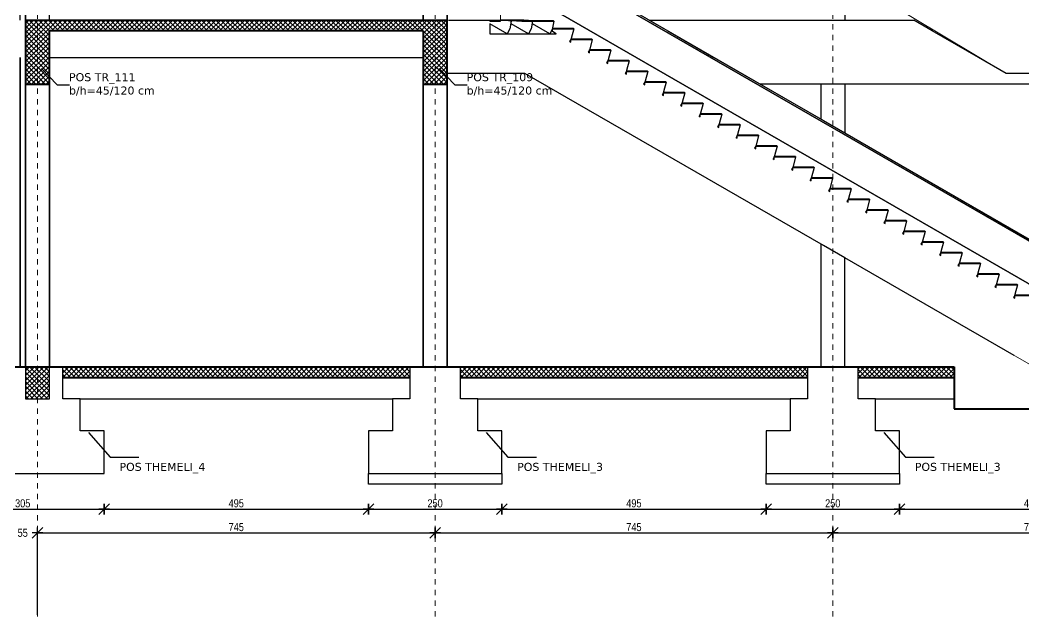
# Model space of a CAD drawing. Header units: metres. Extents: x 7509067 to 7509712, y 4726925 to 4727058.
# Drawn here: x 7509162.05 to 7509180.86, y 4726979.15 to 4726990.35 of the extents above; entities that cross this region are included whole.
import ezdxf

# ---------------------------------------------------------------- set-up
doc = ezdxf.new("R2010")
doc.units = ezdxf.units.M
doc.header["$PDMODE"] = 32
doc.header["$PDSIZE"] = 0.2
doc.linetypes.add('DASHED', pattern=[0.75, 0.5, -0.25])
for name, color, linetype, lineweight in [('Akset_Pen_No__13', 13, 'Continuous', 18), ('muri', 7, 'Continuous', 40), ('New_Dimensionet_Pen_No__15', 15, 'Continuous', 18), ('Spotat', 1, 'Continuous', 15)]:
    doc.layers.add(name, color=color, linetype=linetype, lineweight=lineweight)
doc.layers.add('New_Dimensionet_Pen_No__24', color=7, linetype='Continuous', lineweight=18, true_color=0x7f1f00)
doc.styles.add('Dimensionet CM', font='swissc.ttf', dxfattribs={"height": 15})
doc.styles.add('Mini shkronjat', font='simplex.shx', dxfattribs={"height": 6})
doc.dimstyles.new('Dimensionet CM', dxfattribs={"dimtxt": 10, "dimasz": 6, "dimexe": 6, "dimexo": 6, "dimgap": 10, "dimtad": 0, "dimtih": 1, "dimtoh": 1, "dimtxsty": 'Dimensionet CM', "dimblk": 'ARCHTICK', "dimcen": 1, "dimdle": 6, "dimadec": 0, "dimazin": 0, "dimtfac": 1, "dimtmove": 0, "dimatfit": 3, "dimldrblk": 'ARCHTICK', "dimfxl": 1, "dimarcsym": 0})
pattern_1 = [(135, (-134213.647, 70343.724), (-4.49012806, -4.49012806), []), (225, (-134213.647, 70343.724), (4.49012806, -4.49012806), [])]

# ---------------------------------------------------------------- blocks, each defined once
blk = doc.blocks.new('_ArchTick')
at = {"layer": 'Spotat', "color": 0, "const_width": 0.15}
blk.add_lwpolyline([(-0.5, -0.5), (0.5, 0.5)], dxfattribs=at)
blk = doc.blocks.new('*D230')
at = {"color": 0, "lineweight": -2, "transparency": 16777216}
for p, q in [((449520.5, 128302.6), (449514.5, 128302.6)), ((449520.5, 128149.1), (449520.5, 128308.6)), ((449520.5, 128302.6), (449529.1, 128302.6)), ((449575.5, 128302.6), (449567, 128302.6)), ((449575.5, 128149.1), (449575.5, 128308.6)), ((449575.5, 128302.6), (449581.5, 128302.6))]:
    blk.add_line(p, q, dxfattribs=at)
at = {"layer": 'Defpoints', "color": 0, "transparency": 16777216}
for p in [(449575.5, 128302.6), (449520.5, 128143.1), (449575.5, 128143.1)]:
    blk.add_point(p, dxfattribs=at)
at = {"color": 0, "lineweight": -2, "transparency": 16777216, "xscale": 6, "yscale": 6, "zscale": 6}
blk.add_blockref('_ArchTick', (449520.5, 128302.6), dxfattribs=at)
at = {"color": 0, "lineweight": -2, "transparency": 16777216, "xscale": 6, "yscale": 6, "zscale": 6, "rotation": 180}
blk.add_blockref('_ArchTick', (449575.5, 128302.6), dxfattribs=at)
at = {"color": 0, "transparency": 16777216, "insert": (449548, 128302.6), "char_height": 15, "attachment_point": 5, "style": 'Dimensionet CM'}
blk.add_mtext('55', dxfattribs=at)
blk = doc.blocks.new('D')
for p, q in [((5, 5), (-5, -5)), ((-5, 0), (5, 0)), ((0, 5), (0, -5))]:
    blk.add_line(p, q)
blk = doc.blocks.new('*D231')
at = {"lineweight": -2, "transparency": 16777216}
blk.add_line((449577.5, 128302.6), (450318.5, 128302.6), dxfattribs=at)
at = {"layer": 'Defpoints', "color": 0, "transparency": 16777216}
for p in [(450320.5, 128302.6), (449575.5, 128143.1), (450320.5, 128143.1)]:
    blk.add_point(p, dxfattribs=at)
at = {"lineweight": -2, "transparency": 16777216, "xscale": 2, "yscale": 2, "zscale": 2, "rotation": 180}
blk.add_blockref('D', (449575.5, 128302.6), dxfattribs=at)
at = {"lineweight": -2, "transparency": 16777216, "xscale": 2, "yscale": 2, "zscale": 2}
blk.add_blockref('D', (450320.5, 128302.6), dxfattribs=at)
at = {"transparency": 16777216, "insert": (449948, 128313.3), "char_height": 15, "attachment_point": 5, "style": 'Dimensionet CM'}
blk.add_mtext('745', dxfattribs=at)
blk = doc.blocks.new('*D232')
at = {"lineweight": -2, "transparency": 16777216}
blk.add_line((450322.5, 128302.6), (451063.5, 128302.6), dxfattribs=at)
at = {"layer": 'Defpoints', "color": 0, "transparency": 16777216}
for p in [(451065.5, 128302.6), (450320.5, 128143.1), (451065.5, 128143.1)]:
    blk.add_point(p, dxfattribs=at)
at = {"lineweight": -2, "transparency": 16777216, "xscale": 2, "yscale": 2, "zscale": 2, "rotation": 180}
blk.add_blockref('D', (450320.5, 128302.6), dxfattribs=at)
at = {"lineweight": -2, "transparency": 16777216, "xscale": 2, "yscale": 2, "zscale": 2}
blk.add_blockref('D', (451065.5, 128302.6), dxfattribs=at)
at = {"transparency": 16777216, "insert": (450693, 128313.3), "char_height": 15, "attachment_point": 5, "style": 'Dimensionet CM'}
blk.add_mtext('745', dxfattribs=at)
blk = doc.blocks.new('*D233')
at = {"lineweight": -2, "transparency": 16777216}
blk.add_line((451067.5, 128302.6), (451808.5, 128302.6), dxfattribs=at)
at = {"layer": 'Defpoints', "color": 0, "transparency": 16777216}
for p in [(451810.5, 128302.6), (451065.5, 128143.1), (451810.5, 128143.1)]:
    blk.add_point(p, dxfattribs=at)
at = {"lineweight": -2, "transparency": 16777216, "xscale": 2, "yscale": 2, "zscale": 2, "rotation": 180}
blk.add_blockref('D', (451065.5, 128302.6), dxfattribs=at)
at = {"lineweight": -2, "transparency": 16777216, "xscale": 2, "yscale": 2, "zscale": 2}
blk.add_blockref('D', (451810.5, 128302.6), dxfattribs=at)
at = {"transparency": 16777216, "insert": (451438, 128313.3), "char_height": 15, "attachment_point": 5, "style": 'Dimensionet CM'}
blk.add_mtext('745', dxfattribs=at)
blk = doc.blocks.new('*D139')
at = {"lineweight": -2, "transparency": 16777216}
blk.add_line((449397.5, 128347.2), (449698.5, 128347.2), dxfattribs=at)
at = {"layer": 'Defpoints', "color": 0, "transparency": 16777216}
for p in [(449395.5, 128414), (449700.5, 128414), (449700.5, 128347.2)]:
    blk.add_point(p, dxfattribs=at)
at = {"lineweight": -2, "transparency": 16777216, "xscale": 2, "yscale": 2, "zscale": 2, "rotation": 180}
blk.add_blockref('D', (449395.5, 128347.2), dxfattribs=at)
at = {"lineweight": -2, "transparency": 16777216, "xscale": 2, "yscale": 2, "zscale": 2}
blk.add_blockref('D', (449700.5, 128347.2), dxfattribs=at)
at = {"transparency": 16777216, "insert": (449548, 128357.9), "char_height": 15, "attachment_point": 5, "style": 'Dimensionet CM'}
blk.add_mtext('305', dxfattribs=at)
blk = doc.blocks.new('*D140')
at = {"lineweight": -2, "transparency": 16777216}
blk.add_line((449702.5, 128347.2), (450193.5, 128347.2), dxfattribs=at)
at = {"layer": 'Defpoints', "color": 0, "transparency": 16777216}
for p in [(449700.5, 128414), (450195.5, 128414), (450195.5, 128347.2)]:
    blk.add_point(p, dxfattribs=at)
at = {"lineweight": -2, "transparency": 16777216, "xscale": 2, "yscale": 2, "zscale": 2, "rotation": 180}
blk.add_blockref('D', (449700.5, 128347.2), dxfattribs=at)
at = {"lineweight": -2, "transparency": 16777216, "xscale": 2, "yscale": 2, "zscale": 2}
blk.add_blockref('D', (450195.5, 128347.2), dxfattribs=at)
at = {"transparency": 16777216, "insert": (449948, 128357.9), "char_height": 15, "attachment_point": 5, "style": 'Dimensionet CM'}
blk.add_mtext('495', dxfattribs=at)
blk = doc.blocks.new('*D141')
at = {"lineweight": -2, "transparency": 16777216}
blk.add_line((450197.5, 128347.2), (450443.5, 128347.2), dxfattribs=at)
at = {"layer": 'Defpoints', "color": 0, "transparency": 16777216}
for p in [(450195.5, 128414), (450445.5, 128414), (450445.5, 128347.2)]:
    blk.add_point(p, dxfattribs=at)
at = {"lineweight": -2, "transparency": 16777216, "xscale": 2, "yscale": 2, "zscale": 2, "rotation": 180}
blk.add_blockref('D', (450195.5, 128347.2), dxfattribs=at)
at = {"lineweight": -2, "transparency": 16777216, "xscale": 2, "yscale": 2, "zscale": 2}
blk.add_blockref('D', (450445.5, 128347.2), dxfattribs=at)
at = {"transparency": 16777216, "insert": (450320.5, 128357.9), "char_height": 15, "attachment_point": 5, "style": 'Dimensionet CM'}
blk.add_mtext('250', dxfattribs=at)
blk = doc.blocks.new('*D142')
at = {"lineweight": -2, "transparency": 16777216}
blk.add_line((450447.5, 128347.2), (450938.5, 128347.2), dxfattribs=at)
at = {"layer": 'Defpoints', "color": 0, "transparency": 16777216}
for p in [(450445.5, 128414), (450940.5, 128414), (450940.5, 128347.2)]:
    blk.add_point(p, dxfattribs=at)
at = {"lineweight": -2, "transparency": 16777216, "xscale": 2, "yscale": 2, "zscale": 2, "rotation": 180}
blk.add_blockref('D', (450445.5, 128347.2), dxfattribs=at)
at = {"lineweight": -2, "transparency": 16777216, "xscale": 2, "yscale": 2, "zscale": 2}
blk.add_blockref('D', (450940.5, 128347.2), dxfattribs=at)
at = {"transparency": 16777216, "insert": (450693, 128357.9), "char_height": 15, "attachment_point": 5, "style": 'Dimensionet CM'}
blk.add_mtext('495', dxfattribs=at)
blk = doc.blocks.new('*D143')
at = {"lineweight": -2, "transparency": 16777216}
blk.add_line((450942.5, 128347.2), (451188.5, 128347.2), dxfattribs=at)
at = {"layer": 'Defpoints', "color": 0, "transparency": 16777216}
for p in [(450940.5, 128414), (451190.5, 128414), (451190.5, 128347.2)]:
    blk.add_point(p, dxfattribs=at)
at = {"lineweight": -2, "transparency": 16777216, "xscale": 2, "yscale": 2, "zscale": 2, "rotation": 180}
blk.add_blockref('D', (450940.5, 128347.2), dxfattribs=at)
at = {"lineweight": -2, "transparency": 16777216, "xscale": 2, "yscale": 2, "zscale": 2}
blk.add_blockref('D', (451190.5, 128347.2), dxfattribs=at)
at = {"transparency": 16777216, "insert": (451065.5, 128357.9), "char_height": 15, "attachment_point": 5, "style": 'Dimensionet CM'}
blk.add_mtext('250', dxfattribs=at)
blk = doc.blocks.new('*D144')
at = {"lineweight": -2, "transparency": 16777216}
blk.add_line((451192.5, 128347.2), (451683.5, 128347.2), dxfattribs=at)
at = {"layer": 'Defpoints', "color": 0, "transparency": 16777216}
for p in [(451190.5, 128414), (451685.5, 128418), (451685.5, 128347.2)]:
    blk.add_point(p, dxfattribs=at)
at = {"lineweight": -2, "transparency": 16777216, "xscale": 2, "yscale": 2, "zscale": 2, "rotation": 180}
blk.add_blockref('D', (451190.5, 128347.2), dxfattribs=at)
at = {"lineweight": -2, "transparency": 16777216, "xscale": 2, "yscale": 2, "zscale": 2}
blk.add_blockref('D', (451685.5, 128347.2), dxfattribs=at)
at = {"transparency": 16777216, "insert": (451438, 128357.9), "char_height": 15, "attachment_point": 5, "style": 'Dimensionet CM'}
blk.add_mtext('495', dxfattribs=at)
blk = doc.blocks.new('A$C3AEC7A1F')
h = blk.add_hatch()
h.set_pattern_fill('ANSI37', color=256, scale=2, angle=90, style=0)
h.set_pattern_definition([(135, (-132986.5635, 72888.7864), (-4.49012806, -4.49012806), []), (225, (-132986.5635, 72888.7864), (4.49012806, -4.49012806), [])])
h.paths.add_polyline_path([(10339.828, 1120.884), (9549.828, 1120.884), (9549.828, 1000.884), (9594.828, 1000.884), (9594.828, 1100.884), (10294.828, 1100.884), (10294.828, 1000.884), (10339.828, 1000.884)])
h = blk.add_hatch()
h.set_pattern_fill('ANSI37', color=256, scale=2, angle=90, style=0)
h.set_pattern_definition([(135, (-125163.651, 70343.724), (-4.49012806, -4.49012806), []), (225, (-125163.651, 70343.724), (4.49012806, -4.49012806), [])])
h.paths.add_polyline_path([(9572.328, 470.884), (9549.828, 470.884), (9549.828, 410.884), (9572.328, 410.884)])
h.paths.add_polyline_path([(9594.828, 470.884), (9572.328, 470.884), (9572.328, 410.884), (9594.828, 410.884)])
h = blk.add_hatch()
h.set_pattern_fill('ANSI37', color=256, scale=2, angle=90, style=0)
h.set_pattern_definition(pattern_1)
h.paths.add_polyline_path([(10269.828, 470.884), (9619.828, 470.884), (9619.828, 450.884), (10269.828, 450.884)])
h = blk.add_hatch()
h.set_pattern_fill('ANSI37', color=256, scale=2, angle=90, style=0)
h.set_pattern_definition(pattern_1)
h.paths.add_polyline_path([(11014.828, 470.884), (10364.828, 470.884), (10364.828, 450.884), (11014.828, 450.884)])
h = blk.add_hatch()
h.set_pattern_fill('ANSI37', color=256, scale=2, angle=90, style=0)
h.set_pattern_definition(pattern_1)
h.paths.add_polyline_path([(11289.492, 470.884), (11109.828, 470.884), (11109.828, 450.884), (11289.492, 450.884)])
for p, q in [((9539.828, 1120.884), (9539.828, 1597.884)), ((9549.828, 1120.884), (9549.828, 1597.884)), ((9549.828, 1597.884), (9549.828, 1120.884)), ((9594.828, 1120.884), (9594.828, 1587.884)), ((10294.828, 1587.884), (10294.828, 1120.884)), ((10294.828, 1120.884), (10294.828, 1577.884)), ((10339.828, 1577.884), (10339.828, 1120.884)), ((10339.828, 1120.884), (10339.828, 1577.884)), ((11593.28, 612.382), (10587.358, 1193.151)), ((10587.358, 1193.151), (11593.28, 612.382)), ((11594.78, 614.98), (10588.858, 1195.749)), ((11084.828, 1195.437), (11084.828, 1120.884)), ((11558.28, 551.76), (10552.358, 1132.529)), ((10552.358, 1132.529), (11558.28, 551.76)), ((9549.828, 1120.884), (10184.832, 1120.884)), ((10294.828, 1120.884), (10339.828, 1120.884)), ((10342.328, 1120.884), (10439.828, 1120.884)), ((10420.328, 1119.384), (10419.828, 1118.884)), ((10419.828, 1118.884), (10420.328, 1119.384)), ((10420.328, 1119.384), (10419.828, 1119.384)), ((10419.828, 1119.384), (10419.828, 1118.884)), ((10419.828, 1118.884), (10439.828, 1118.884)), ((10419.828, 1113.884), (10419.828, 1095.252)), ((10452.101, 1095.252), (10419.828, 1113.884)), ((10439.828, 1119.384), (10420.328, 1119.384)), ((10439.828, 1120.884), (10469.828, 1119.384)), ((10483.858, 1120.884), (10439.828, 1120.884)), ((10439.828, 1118.884), (10439.828, 1119.384)), ((10459.828, 1118.884), (10457.108, 1104.384)), ((10459.828, 1113.884), (10459.828, 1118.884)), ((10492.101, 1095.252), (10459.828, 1113.884)), ((10469.828, 1119.384), (10479.828, 1118.884)), ((10499.328, 1119.384), (10469.828, 1119.384)), ((10469.828, 1119.384), (10499.328, 1119.384)), ((10479.828, 1118.884), (10499.828, 1118.884)), ((10501.003, 1119.384), (10483.858, 1120.884)), ((10483.858, 1120.884), (10501.003, 1119.384)), ((10499.828, 1118.884), (10497.108, 1104.384)), ((10499.828, 1118.884), (10499.328, 1119.384)), ((10499.328, 1119.384), (10499.828, 1118.884)), ((10500.328, 1119.384), (10499.828, 1118.884)), ((10499.828, 1118.884), (10500.328, 1119.384)), ((10499.828, 1118.884), (10539.828, 1118.884)), ((10499.828, 1113.884), (10499.828, 1118.884)), ((10532.101, 1095.252), (10499.828, 1113.884)), ((10539.328, 1119.384), (10500.328, 1119.384)), ((10500.328, 1119.384), (10501.003, 1119.384)), ((10501.003, 1119.384), (10539.328, 1119.384)), ((10539.828, 1118.884), (10537.499, 1106.468)), ((10539.828, 1118.884), (10539.328, 1119.384)), ((10539.328, 1119.384), (10539.828, 1118.884)), ((10718.529, 1120.884), (10753.17, 1100.884)), ((10718.529, 1120.884), (11213.959, 1120.884)), ((11248.6, 1100.884), (11213.959, 1120.884)), ((10419.828, 1095.252), (10452.101, 1095.252)), ((10457.108, 1104.384), (10452.101, 1095.252)), ((10452.101, 1095.252), (10492.101, 1095.252)), ((10497.108, 1104.384), (10492.101, 1095.252)), ((10492.101, 1095.252), (10532.101, 1095.252)), ((10537.108, 1104.384), (10532.101, 1095.252)), ((10532.101, 1095.252), (10544.265, 1095.252)), ((10537.499, 1106.468), (10537.108, 1104.384)), ((10537.608, 1104.884), (10537.108, 1104.384)), ((10537.108, 1104.384), (10537.608, 1104.884)), ((10537.108, 1104.384), (10577.108, 1104.384)), ((10537.108, 1099.384), (10537.108, 1104.384)), ((10544.265, 1095.252), (10537.108, 1099.384)), ((10540.242, 1104.884), (10537.499, 1106.468)), ((10537.499, 1106.468), (10540.242, 1104.884)), ((10576.608, 1104.884), (10537.608, 1104.884)), ((10537.608, 1104.884), (10540.242, 1104.884)), ((10540.242, 1104.884), (10576.608, 1104.884)), ((10577.108, 1104.384), (10572.285, 1086.384)), ((10577.108, 1104.384), (10576.608, 1104.884)), ((10576.608, 1104.884), (10577.108, 1104.384)), ((10753.17, 1100.884), (10839.772, 1050.884)), ((11335.202, 1050.884), (11248.6, 1100.884)), ((10571.749, 1084.384), (10569.38, 1080.752)), ((10569.38, 1080.752), (10571.749, 1079.384)), ((10572.285, 1086.384), (10571.749, 1084.384)), ((10572.249, 1084.884), (10571.749, 1084.384)), ((10571.749, 1084.384), (10572.249, 1084.884)), ((10571.749, 1084.384), (10611.749, 1084.384)), ((10571.749, 1079.384), (10571.749, 1084.384)), ((10611.249, 1084.884), (10572.249, 1084.884)), ((10572.249, 1084.884), (10574.883, 1084.884)), ((10574.883, 1084.884), (10572.285, 1086.384)), ((10572.285, 1086.384), (10574.883, 1084.884)), ((10574.883, 1084.884), (10611.249, 1084.884)), ((10611.749, 1084.384), (10606.926, 1066.384)), ((10611.749, 1084.384), (10611.249, 1084.884)), ((10611.249, 1084.884), (10611.749, 1084.384)), ((10606.39, 1064.384), (10604.021, 1060.752)), ((10604.021, 1060.752), (10606.39, 1059.384)), ((10606.926, 1066.384), (10606.39, 1064.384)), ((10606.89, 1064.884), (10606.39, 1064.384)), ((10606.39, 1064.384), (10606.89, 1064.884)), ((10606.39, 1064.384), (10646.39, 1064.384)), ((10606.39, 1059.384), (10606.39, 1064.384)), ((10645.89, 1064.884), (10606.89, 1064.884)), ((10606.89, 1064.884), (10609.524, 1064.884)), ((10609.524, 1064.884), (10606.926, 1066.384)), ((10606.926, 1066.384), (10609.524, 1064.884)), ((10609.524, 1064.884), (10645.89, 1064.884)), ((10646.39, 1064.384), (10641.567, 1046.384)), ((10646.39, 1064.384), (10645.89, 1064.884)), ((10645.89, 1064.884), (10646.39, 1064.384)), ((9539.828, 1050.884), (9539.828, 470.884)), ((9539.828, 470.884), (9539.828, 1050.884)), ((9549.828, 470.884), (9549.828, 1050.884)), ((9549.828, 1050.884), (9549.828, 470.884)), ((9594.828, 1050.884), (9594.828, 470.884)), ((9594.828, 470.884), (9594.828, 1050.884)), ((9594.828, 1050.884), (10294.828, 1050.884)), ((10294.828, 470.884), (10294.828, 1050.884)), ((10294.828, 1050.884), (10294.828, 470.884)), ((10339.828, 1050.884), (10339.828, 470.884)), ((10339.828, 470.884), (10339.828, 1050.884)), ((10641.031, 1044.384), (10638.662, 1040.752)), ((10638.662, 1040.752), (10641.031, 1039.384)), ((10641.567, 1046.384), (10641.031, 1044.384)), ((10641.531, 1044.884), (10641.031, 1044.384)), ((10641.031, 1044.384), (10641.531, 1044.884)), ((10641.031, 1044.384), (10681.031, 1044.384)), ((10641.031, 1039.384), (10641.031, 1044.384)), ((10680.531, 1044.884), (10641.531, 1044.884)), ((10641.531, 1044.884), (10644.165, 1044.884)), ((10644.165, 1044.884), (10641.567, 1046.384)), ((10641.567, 1046.384), (10644.165, 1044.884)), ((10644.165, 1044.884), (10680.531, 1044.884)), ((10681.031, 1044.384), (10676.208, 1026.384)), ((10681.031, 1044.384), (10680.531, 1044.884)), ((10680.531, 1044.884), (10681.031, 1044.384)), ((10839.772, 1050.884), (11044.828, 932.495)), ((11387.164, 1020.884), (11335.202, 1050.884)), ((9579.984, 1030.289), (9609.2, 999.515)), ((10324.984, 1030.289), (10354.201, 999.515)), ((10485.734, 1020.884), (10339.828, 1020.884)), ((11044.828, 698.091), (10485.734, 1020.884)), ((10675.672, 1024.384), (10673.303, 1020.752)), ((10673.303, 1020.752), (10675.672, 1019.384)), ((10676.208, 1026.384), (10675.672, 1024.384)), ((10676.172, 1024.884), (10675.672, 1024.384)), ((10675.672, 1024.384), (10676.172, 1024.884)), ((10675.672, 1024.384), (10715.672, 1024.384)), ((10675.672, 1019.384), (10675.672, 1024.384)), ((10715.172, 1024.884), (10676.172, 1024.884)), ((10676.172, 1024.884), (10678.806, 1024.884)), ((10678.806, 1024.884), (10676.208, 1026.384)), ((10676.208, 1026.384), (10678.806, 1024.884)), ((10678.806, 1024.884), (10715.172, 1024.884)), ((10715.672, 1024.384), (10710.849, 1006.384)), ((10715.672, 1024.384), (10715.172, 1024.884)), ((10715.172, 1024.884), (10715.672, 1024.384)), ((11674.832, 1020.884), (11387.164, 1020.884)), ((9549.828, 1000.884), (9594.828, 1000.884)), ((9609.2, 999.515), (9632.495, 999.515)), ((10294.828, 1000.884), (10339.828, 1000.884)), ((10354.201, 999.515), (10377.495, 999.515)), ((10710.313, 1004.384), (10707.944, 1000.752)), ((10707.944, 1000.752), (10710.313, 999.384)), ((10710.849, 1006.384), (10710.313, 1004.384)), ((10710.813, 1004.884), (10710.313, 1004.384)), ((10710.313, 1004.384), (10710.813, 1004.884)), ((10710.313, 1004.384), (10750.313, 1004.384)), ((10710.313, 999.384), (10710.313, 1004.384)), ((10749.813, 1004.884), (10710.813, 1004.884)), ((10710.813, 1004.884), (10713.447, 1004.884)), ((10713.447, 1004.884), (10710.849, 1006.384)), ((10710.849, 1006.384), (10713.447, 1004.884)), ((10713.447, 1004.884), (10749.813, 1004.884)), ((10750.313, 1004.384), (10745.49, 986.384)), ((10750.313, 1004.384), (10749.813, 1004.884)), ((10749.813, 1004.884), (10750.313, 1004.384)), ((11784.828, 1000.884), (10926.375, 1000.884)), ((11039.828, 1000.884), (11039.828, 935.382)), ((11084.828, 1000.884), (11084.828, 909.401)), ((10744.954, 984.384), (10742.585, 980.752)), ((10742.585, 980.752), (10744.954, 979.384)), ((10745.49, 986.384), (10744.954, 984.384)), ((10745.454, 984.884), (10744.954, 984.384)), ((10744.954, 984.384), (10745.454, 984.884)), ((10744.954, 984.384), (10784.954, 984.384)), ((10744.954, 979.384), (10744.954, 984.384)), ((10784.454, 984.884), (10745.454, 984.884)), ((10745.454, 984.884), (10748.088, 984.884)), ((10748.088, 984.884), (10745.49, 986.384)), ((10745.49, 986.384), (10748.088, 984.884)), ((10748.088, 984.884), (10784.454, 984.884)), ((10784.954, 984.384), (10780.131, 966.384)), ((10784.954, 984.384), (10784.454, 984.884)), ((10784.454, 984.884), (10784.954, 984.384)), ((10779.595, 964.384), (10777.226, 960.752)), ((10777.226, 960.752), (10779.595, 959.384)), ((10780.131, 966.384), (10779.595, 964.384)), ((10780.095, 964.884), (10779.595, 964.384)), ((10779.595, 964.384), (10780.095, 964.884)), ((10779.595, 964.384), (10819.595, 964.384)), ((10779.595, 959.384), (10779.595, 964.384)), ((10819.095, 964.884), (10780.095, 964.884)), ((10780.095, 964.884), (10782.729, 964.884)), ((10782.729, 964.884), (10780.131, 966.384)), ((10780.131, 966.384), (10782.729, 964.884)), ((10782.729, 964.884), (10819.095, 964.884)), ((10819.595, 964.384), (10814.772, 946.384)), ((10819.595, 964.384), (10819.095, 964.884)), ((10819.095, 964.884), (10819.595, 964.384)), ((10814.236, 944.384), (10811.867, 940.752)), ((10811.867, 940.752), (10814.236, 939.384)), ((10814.772, 946.384), (10814.236, 944.384)), ((10814.736, 944.884), (10814.236, 944.384)), ((10814.236, 944.384), (10814.736, 944.884)), ((10814.236, 944.384), (10854.236, 944.384)), ((10814.236, 939.384), (10814.236, 944.384)), ((10853.736, 944.884), (10814.736, 944.884)), ((10814.736, 944.884), (10817.37, 944.884)), ((10817.37, 944.884), (10814.772, 946.384)), ((10814.772, 946.384), (10817.37, 944.884)), ((10817.37, 944.884), (10853.736, 944.884)), ((10854.236, 944.384), (10849.413, 926.384)), ((10854.236, 944.384), (10853.736, 944.884)), ((10853.736, 944.884), (10854.236, 944.384)), ((10848.877, 924.384), (10846.508, 920.752)), ((10849.413, 926.384), (10848.877, 924.384)), ((10849.377, 924.884), (10848.877, 924.384)), ((10848.877, 924.384), (10849.377, 924.884)), ((10848.877, 924.384), (10888.877, 924.384)), ((10848.877, 919.384), (10848.877, 924.384)), ((10888.377, 924.884), (10849.377, 924.884)), ((10849.377, 924.884), (10852.011, 924.884)), ((10852.011, 924.884), (10849.413, 926.384)), ((10849.413, 926.384), (10852.011, 924.884)), ((10852.011, 924.884), (10888.377, 924.884)), ((10888.877, 924.384), (10884.054, 906.384)), ((10888.877, 924.384), (10888.377, 924.884)), ((10888.377, 924.884), (10888.877, 924.384)), ((11044.828, 932.495), (11084.828, 909.401)), ((10846.508, 920.752), (10848.877, 919.384)), ((10883.518, 904.384), (10881.149, 900.752)), ((10884.054, 906.384), (10883.518, 904.384)), ((10884.018, 904.884), (10883.518, 904.384)), ((10883.518, 904.384), (10884.018, 904.884)), ((10883.518, 904.384), (10923.518, 904.384)), ((10883.518, 899.384), (10883.518, 904.384)), ((10923.018, 904.884), (10884.018, 904.884)), ((10884.018, 904.884), (10886.652, 904.884)), ((10886.652, 904.884), (10884.054, 906.384)), ((10884.054, 906.384), (10886.652, 904.884)), ((10886.652, 904.884), (10923.018, 904.884)), ((10923.518, 904.384), (10918.695, 886.384)), ((10923.518, 904.384), (10923.018, 904.884)), ((10923.018, 904.884), (10923.518, 904.384)), ((11084.828, 909.401), (11594.78, 614.98)), ((10881.149, 900.752), (10883.518, 899.384)), ((10918.159, 884.384), (10915.79, 880.752)), ((10918.695, 886.384), (10918.159, 884.384)), ((10918.659, 884.884), (10918.159, 884.384)), ((10918.159, 884.384), (10918.659, 884.884)), ((10918.159, 884.384), (10958.159, 884.384)), ((10918.159, 879.384), (10918.159, 884.384)), ((10957.659, 884.884), (10918.659, 884.884)), ((10918.659, 884.884), (10921.293, 884.884)), ((10921.293, 884.884), (10918.695, 886.384)), ((10918.695, 886.384), (10921.293, 884.884)), ((10921.293, 884.884), (10957.659, 884.884)), ((10958.159, 884.384), (10953.336, 866.384)), ((10958.159, 884.384), (10957.659, 884.884)), ((10957.659, 884.884), (10958.159, 884.384)), ((10915.79, 880.752), (10918.159, 879.384)), ((10953.336, 866.384), (10952.8, 864.384)), ((10955.934, 864.884), (10953.336, 866.384)), ((10953.336, 866.384), (10955.934, 864.884)), ((10952.8, 864.384), (10950.431, 860.752)), ((10950.431, 860.752), (10952.8, 859.384)), ((10953.3, 864.884), (10952.8, 864.384)), ((10952.8, 864.384), (10953.3, 864.884)), ((10952.8, 864.384), (10992.8, 864.384)), ((10952.8, 859.384), (10952.8, 864.384)), ((10992.3, 864.884), (10953.3, 864.884)), ((10953.3, 864.884), (10955.934, 864.884)), ((10955.934, 864.884), (10992.3, 864.884)), ((10987.977, 846.384), (10987.441, 844.384)), ((10992.8, 864.384), (10987.977, 846.384)), ((10990.575, 844.884), (10987.977, 846.384)), ((10987.977, 846.384), (10990.575, 844.884)), ((10992.8, 864.384), (10992.3, 864.884)), ((10992.3, 864.884), (10992.8, 864.384)), ((10987.441, 844.384), (10985.072, 840.752)), ((10985.072, 840.752), (10987.441, 839.384)), ((10987.941, 844.884), (10987.441, 844.384)), ((10987.441, 844.384), (10987.941, 844.884)), ((10987.441, 844.384), (11027.441, 844.384)), ((10987.441, 839.384), (10987.441, 844.384)), ((11026.941, 844.884), (10987.941, 844.884)), ((10987.941, 844.884), (10990.575, 844.884)), ((10990.575, 844.884), (11026.941, 844.884)), ((11027.441, 844.384), (11022.618, 826.384)), ((11027.441, 844.384), (11026.941, 844.884)), ((11026.941, 844.884), (11027.441, 844.384)), ((11022.082, 824.384), (11019.713, 820.752)), ((11019.713, 820.752), (11022.082, 819.384)), ((11022.618, 826.384), (11022.082, 824.384)), ((11022.582, 824.884), (11022.082, 824.384)), ((11022.082, 824.384), (11022.582, 824.884)), ((11022.082, 824.384), (11062.082, 824.384)), ((11022.082, 819.384), (11022.082, 824.384)), ((11061.582, 824.884), (11022.582, 824.884)), ((11022.582, 824.884), (11025.216, 824.884)), ((11025.216, 824.884), (11022.618, 826.384)), ((11022.618, 826.384), (11025.216, 824.884)), ((11025.216, 824.884), (11061.582, 824.884)), ((11062.082, 824.384), (11057.259, 806.384)), ((11062.082, 824.384), (11061.582, 824.884)), ((11061.582, 824.884), (11062.082, 824.384)), ((11056.723, 804.384), (11054.354, 800.752)), ((11054.354, 800.752), (11056.723, 799.384)), ((11057.259, 806.384), (11056.723, 804.384)), ((11057.223, 804.884), (11056.723, 804.384)), ((11056.723, 804.384), (11057.223, 804.884)), ((11056.723, 804.384), (11096.723, 804.384)), ((11056.723, 799.384), (11056.723, 804.384)), ((11096.223, 804.884), (11057.223, 804.884)), ((11057.223, 804.884), (11059.857, 804.884)), ((11059.857, 804.884), (11057.259, 806.384)), ((11057.259, 806.384), (11059.857, 804.884)), ((11059.857, 804.884), (11096.223, 804.884)), ((11096.723, 804.384), (11091.9, 786.384)), ((11096.723, 804.384), (11096.223, 804.884)), ((11096.223, 804.884), (11096.723, 804.384)), ((11091.364, 784.384), (11088.995, 780.752)), ((11088.995, 780.752), (11091.364, 779.384)), ((11091.9, 786.384), (11091.364, 784.384)), ((11091.864, 784.884), (11091.364, 784.384)), ((11091.364, 784.384), (11091.864, 784.884)), ((11091.364, 784.384), (11131.364, 784.384)), ((11091.364, 779.384), (11091.364, 784.384)), ((11130.864, 784.884), (11091.864, 784.884)), ((11091.864, 784.884), (11094.498, 784.884)), ((11094.498, 784.884), (11091.9, 786.384)), ((11091.9, 786.384), (11094.498, 784.884)), ((11094.498, 784.884), (11130.864, 784.884)), ((11131.364, 784.384), (11126.541, 766.384)), ((11131.364, 784.384), (11130.864, 784.884)), ((11130.864, 784.884), (11131.364, 784.384)), ((11126.005, 764.384), (11123.636, 760.752)), ((11123.636, 760.752), (11126.005, 759.384)), ((11126.541, 766.384), (11126.005, 764.384)), ((11126.505, 764.884), (11126.005, 764.384)), ((11126.005, 764.384), (11126.505, 764.884)), ((11126.005, 764.384), (11166.005, 764.384)), ((11126.005, 759.384), (11126.005, 764.384)), ((11165.505, 764.884), (11126.505, 764.884)), ((11126.505, 764.884), (11129.139, 764.884)), ((11129.139, 764.884), (11126.541, 766.384)), ((11126.541, 766.384), (11129.139, 764.884)), ((11129.139, 764.884), (11165.505, 764.884)), ((11166.005, 764.384), (11161.182, 746.384)), ((11166.005, 764.384), (11165.505, 764.884)), ((11165.505, 764.884), (11166.005, 764.384)), ((11160.646, 744.384), (11158.277, 740.752)), ((11158.277, 740.752), (11160.646, 739.384)), ((11161.182, 746.384), (11160.646, 744.384)), ((11161.146, 744.884), (11160.646, 744.384)), ((11160.646, 744.384), (11161.146, 744.884)), ((11160.646, 744.384), (11200.646, 744.384)), ((11160.646, 739.384), (11160.646, 744.384)), ((11200.146, 744.884), (11161.146, 744.884)), ((11161.146, 744.884), (11163.78, 744.884)), ((11163.78, 744.884), (11161.182, 746.384)), ((11161.182, 746.384), (11163.78, 744.884)), ((11163.78, 744.884), (11200.146, 744.884)), ((11200.646, 744.384), (11195.823, 726.384)), ((11200.646, 744.384), (11200.146, 744.884)), ((11200.146, 744.884), (11200.646, 744.384)), ((11195.287, 724.384), (11192.918, 720.752)), ((11192.918, 720.752), (11195.287, 719.384)), ((11195.823, 726.384), (11195.287, 724.384)), ((11195.787, 724.884), (11195.287, 724.384)), ((11195.287, 724.384), (11195.787, 724.884)), ((11195.287, 724.384), (11235.287, 724.384)), ((11195.287, 719.384), (11195.287, 724.384)), ((11234.787, 724.884), (11195.787, 724.884)), ((11195.787, 724.884), (11198.421, 724.884)), ((11198.421, 724.884), (11195.823, 726.384)), ((11195.823, 726.384), (11198.421, 724.884)), ((11198.421, 724.884), (11234.787, 724.884)), ((11235.287, 724.384), (11230.464, 706.384)), ((11235.287, 724.384), (11234.787, 724.884)), ((11234.787, 724.884), (11235.287, 724.384)), ((11039.828, 700.977), (11039.828, 470.884)), ((11084.828, 674.997), (11044.828, 698.091)), ((11229.928, 704.384), (11227.559, 700.752)), ((11227.559, 700.752), (11229.928, 699.384)), ((11230.464, 706.384), (11229.928, 704.384)), ((11230.428, 704.884), (11229.928, 704.384)), ((11229.928, 704.384), (11230.428, 704.884)), ((11229.928, 704.384), (11269.928, 704.384)), ((11229.928, 699.384), (11229.928, 704.384)), ((11269.428, 704.884), (11230.428, 704.884)), ((11230.428, 704.884), (11233.062, 704.884)), ((11233.062, 704.884), (11230.464, 706.384)), ((11230.464, 706.384), (11233.062, 704.884)), ((11233.062, 704.884), (11269.428, 704.884)), ((11269.928, 704.384), (11265.105, 686.384)), ((11269.928, 704.384), (11269.428, 704.884)), ((11269.428, 704.884), (11269.928, 704.384)), ((11264.569, 684.384), (11262.2, 680.752)), ((11262.2, 680.752), (11264.569, 679.384)), ((11265.105, 686.384), (11264.569, 684.384)), ((11265.069, 684.884), (11264.569, 684.384)), ((11264.569, 684.384), (11265.069, 684.884)), ((11264.569, 684.384), (11304.569, 684.384)), ((11264.569, 679.384), (11264.569, 684.384)), ((11304.069, 684.884), (11265.069, 684.884)), ((11265.069, 684.884), (11267.703, 684.884)), ((11267.703, 684.884), (11265.105, 686.384)), ((11265.105, 686.384), (11267.703, 684.884)), ((11267.703, 684.884), (11304.069, 684.884)), ((11304.569, 684.384), (11299.746, 666.384)), ((11304.569, 684.384), (11304.069, 684.884)), ((11304.069, 684.884), (11304.569, 684.384)), ((11401.989, 491.884), (11084.828, 674.997)), ((11084.828, 470.884), (11084.828, 674.997)), ((11299.21, 664.384), (11296.841, 660.752)), ((11296.841, 660.752), (11299.21, 659.384)), ((11299.746, 666.384), (11299.21, 664.384)), ((11299.71, 664.884), (11299.21, 664.384)), ((11299.21, 664.384), (11299.71, 664.884)), ((11299.21, 664.384), (11339.21, 664.384)), ((11299.21, 659.384), (11299.21, 664.384)), ((11338.71, 664.884), (11299.71, 664.884)), ((11299.71, 664.884), (11302.344, 664.884)), ((11302.344, 664.884), (11299.746, 666.384)), ((11299.746, 666.384), (11302.344, 664.884)), ((11302.344, 664.884), (11338.71, 664.884)), ((11339.21, 664.384), (11334.387, 646.384)), ((11339.21, 664.384), (11338.71, 664.884)), ((11338.71, 664.884), (11339.21, 664.384)), ((11333.851, 644.384), (11331.482, 640.752)), ((11331.482, 640.752), (11333.851, 639.384)), ((11334.387, 646.384), (11333.851, 644.384)), ((11334.351, 644.884), (11333.851, 644.384)), ((11333.851, 644.384), (11334.351, 644.884)), ((11333.851, 644.384), (11373.851, 644.384)), ((11333.851, 639.384), (11333.851, 644.384)), ((11373.351, 644.884), (11334.351, 644.884)), ((11334.351, 644.884), (11336.985, 644.884)), ((11336.985, 644.884), (11334.387, 646.384)), ((11334.387, 646.384), (11336.985, 644.884)), ((11336.985, 644.884), (11373.351, 644.884)), ((11373.851, 644.384), (11369.028, 626.384)), ((11373.851, 644.384), (11373.351, 644.884)), ((11373.351, 644.884), (11373.851, 644.384)), ((11368.492, 624.384), (11366.123, 620.752)), ((11366.123, 620.752), (11368.492, 619.384)), ((11369.028, 626.384), (11368.492, 624.384)), ((11368.992, 624.884), (11368.492, 624.384)), ((11368.492, 624.384), (11368.992, 624.884)), ((11368.492, 624.384), (11408.492, 624.384)), ((11368.492, 619.384), (11368.492, 624.384)), ((11407.992, 624.884), (11368.992, 624.884)), ((11368.992, 624.884), (11371.626, 624.884)), ((11371.626, 624.884), (11369.028, 626.384)), ((11369.028, 626.384), (11371.626, 624.884)), ((11371.626, 624.884), (11407.992, 624.884)), ((11408.492, 624.384), (11403.669, 606.384)), ((11408.492, 624.384), (11407.992, 624.884)), ((11407.992, 624.884), (11408.492, 624.384)), ((11403.133, 604.384), (11400.764, 600.752)), ((11403.669, 606.384), (11403.133, 604.384)), ((11403.633, 604.884), (11403.133, 604.384)), ((11403.133, 604.384), (11403.633, 604.884)), ((11403.133, 604.384), (11443.133, 604.384)), ((11403.133, 599.384), (11403.133, 604.384)), ((11442.633, 604.884), (11403.633, 604.884)), ((11403.633, 604.884), (11406.267, 604.884)), ((11406.267, 604.884), (11403.669, 606.384)), ((11403.669, 606.384), (11406.267, 604.884)), ((11406.267, 604.884), (11442.633, 604.884)), ((11400.764, 600.752), (11403.133, 599.384)), ((9652.328, 410.884), (10237.328, 410.884)), ((10397.328, 410.884), (10982.328, 410.884)), ((11142.328, 410.884), (11289.492, 410.884)), ((9667.969, 347.526), (9708.79, 301.197)), ((10412.969, 347.526), (10453.79, 301.197)), ((11157.969, 347.526), (11198.79, 301.197)), ((9708.79, 301.197), (9762.261, 301.197)), ((10453.79, 301.197), (10507.261, 301.197)), ((11198.79, 301.197), (11252.261, 301.197))]:
    blk.add_line(p, q)
at = {"color": 252}
for points in [[(9564.828, 470.884), (9564.828, 470.884), (9469.828, 470.884), (9469.828, 410.884), (9437.328, 410.884), (9437.328, 350.884), (9392.328, 350.884), (9392.328, 270.884), (9517.328, 270.884)], [(9572.328, 270.884), (9697.328, 270.884), (9697.328, 350.884), (9652.328, 350.884), (9652.328, 410.884), (9619.828, 410.884), (9619.828, 470.884), (9524.828, 470.884)], [(10317.328, 270.884), (10442.328, 270.884), (10442.328, 350.884), (10397.328, 350.884), (10397.328, 410.884), (10364.828, 410.884), (10364.828, 470.884), (10269.828, 470.884), (10269.828, 410.884), (10237.328, 410.884), (10237.328, 350.884), (10192.328, 350.884), (10192.328, 270.884), (10317.328, 270.884)], [(11062.328, 270.884), (11187.328, 270.884), (11187.328, 350.884), (11142.328, 350.884), (11142.328, 410.884), (11109.828, 410.884), (11109.828, 470.884), (11014.828, 470.884), (11014.828, 410.884), (10982.328, 410.884), (10982.328, 350.884), (10937.328, 350.884), (10937.328, 270.884), (11062.328, 270.884)], [(9447.328, 270.884), (9447.328, 270.884), (9572.328, 270.884)], [(9517.328, 270.884), (9642.328, 270.884)]]:
    blk.add_lwpolyline(points, dxfattribs=at)
blk.add_lwpolyline([(9549.828, 470.884), (9549.828, 410.884), (9594.828, 410.884), (9594.828, 470.884), (9549.828, 470.884)])
for points in [[(10192.328, 270.884), (10442.328, 270.884), (10442.328, 250.884), (10192.328, 250.884)], [(10937.328, 270.884), (11187.328, 270.884), (11187.328, 250.884), (10937.328, 250.884)]]:
    blk.add_lwpolyline(points, close=True)
at = {"layer": 'Akset_Pen_No__13', "color": 251, "linetype": 'DASHED', "ltscale": 2}
for p, q in [((9572.328, 2632.871), (9572.328, 0)), ((10317.328, 2632.871), (10317.328, 0)), ((11062.328, 2632.871), (11062.328, 0))]:
    blk.add_line(p, q, dxfattribs=at)
at = {"layer": 'muri'}
for p, q in [((9549.828, 1120.884), (10339.828, 1120.884)), ((9549.828, 1120.884), (9549.828, 1000.884)), ((10339.828, 1000.884), (10339.828, 1120.884)), ((10294.828, 1100.884), (9594.828, 1100.884)), ((9594.828, 1000.884), (9594.828, 1100.884)), ((10294.828, 1100.884), (10294.828, 1000.884)), ((9549.828, 1000.884), (9594.828, 1000.884)), ((10294.828, 1000.884), (10339.828, 1000.884)), ((499.832, 470.884), (11289.492, 470.884)), ((11289.492, 470.884), (11289.492, 391.884)), ((9619.828, 450.884), (10269.828, 450.884)), ((10364.828, 450.884), (11014.828, 450.884)), ((11109.828, 450.884), (11289.492, 450.884)), ((11289.492, 391.884), (11701.121, 391.884))]:
    blk.add_line(p, q, dxfattribs=at)
at = {"layer": 'New_Dimensionet_Pen_No__15', "color": 15, "linetype": 'Continuous', "lineweight": 18}
for p, q in [((11593.28, 612.382), (10587.358, 1193.151)), ((10588.858, 1195.749), (11594.78, 614.98)), ((10439.828, 1120.884), (10439.828, 1150.884)), ((10552.358, 1132.529), (11558.28, 551.76)), ((10420.328, 1119.384), (10419.828, 1118.884)), ((10439.828, 1120.884), (10483.858, 1120.884)), ((10469.828, 1119.384), (10499.328, 1119.384)), ((10483.858, 1120.884), (10501.003, 1119.384)), ((10499.828, 1118.884), (10499.328, 1119.384)), ((10500.328, 1119.384), (10499.828, 1118.884)), ((10500.328, 1119.384), (10539.328, 1119.384)), ((10539.828, 1118.884), (10539.328, 1119.384)), ((10537.608, 1104.884), (10537.108, 1104.384)), ((10537.499, 1106.468), (10540.242, 1104.884)), ((10537.608, 1104.884), (10576.608, 1104.884)), ((10577.108, 1104.384), (10576.608, 1104.884)), ((10572.249, 1084.884), (10571.749, 1084.384)), ((10572.249, 1084.884), (10611.249, 1084.884)), ((10572.285, 1086.384), (10574.883, 1084.884)), ((10611.749, 1084.384), (10611.249, 1084.884)), ((10606.89, 1064.884), (10606.39, 1064.384)), ((10606.89, 1064.884), (10645.89, 1064.884)), ((10606.926, 1066.384), (10609.524, 1064.884)), ((10646.39, 1064.384), (10645.89, 1064.884)), ((10641.531, 1044.884), (10641.031, 1044.384)), ((10641.531, 1044.884), (10680.531, 1044.884)), ((10641.567, 1046.384), (10644.165, 1044.884)), ((10681.031, 1044.384), (10680.531, 1044.884)), ((10676.172, 1024.884), (10675.672, 1024.384)), ((10676.172, 1024.884), (10715.172, 1024.884)), ((10676.208, 1026.384), (10678.806, 1024.884)), ((10715.672, 1024.384), (10715.172, 1024.884)), ((10710.813, 1004.884), (10710.313, 1004.384)), ((10710.813, 1004.884), (10749.813, 1004.884)), ((10710.849, 1006.384), (10713.447, 1004.884)), ((10750.313, 1004.384), (10749.813, 1004.884)), ((10745.454, 984.884), (10744.954, 984.384)), ((10745.454, 984.884), (10784.454, 984.884)), ((10745.49, 986.384), (10748.088, 984.884)), ((10784.954, 984.384), (10784.454, 984.884)), ((10780.095, 964.884), (10779.595, 964.384)), ((10780.095, 964.884), (10819.095, 964.884)), ((10780.131, 966.384), (10782.729, 964.884)), ((10819.595, 964.384), (10819.095, 964.884)), ((10814.736, 944.884), (10814.236, 944.384)), ((10814.736, 944.884), (10853.736, 944.884)), ((10814.772, 946.384), (10817.37, 944.884)), ((10854.236, 944.384), (10853.736, 944.884)), ((10849.377, 924.884), (10848.877, 924.384)), ((10849.377, 924.884), (10888.377, 924.884)), ((10849.413, 926.384), (10852.011, 924.884)), ((10888.877, 924.384), (10888.377, 924.884)), ((10884.018, 904.884), (10883.518, 904.384)), ((10884.018, 904.884), (10923.018, 904.884)), ((10884.054, 906.384), (10886.652, 904.884)), ((10923.518, 904.384), (10923.018, 904.884)), ((10918.659, 884.884), (10918.159, 884.384)), ((10918.659, 884.884), (10957.659, 884.884)), ((10918.695, 886.384), (10921.293, 884.884)), ((10958.159, 884.384), (10957.659, 884.884)), ((10953.336, 866.384), (10955.934, 864.884)), ((10953.3, 864.884), (10952.8, 864.384)), ((10953.3, 864.884), (10992.3, 864.884)), ((10987.977, 846.384), (10990.575, 844.884)), ((10992.8, 864.384), (10992.3, 864.884)), ((10987.941, 844.884), (10987.441, 844.384)), ((10987.941, 844.884), (11026.941, 844.884)), ((11027.441, 844.384), (11026.941, 844.884)), ((11022.582, 824.884), (11022.082, 824.384)), ((11022.582, 824.884), (11061.582, 824.884)), ((11022.618, 826.384), (11025.216, 824.884)), ((11062.082, 824.384), (11061.582, 824.884)), ((11057.223, 804.884), (11056.723, 804.384)), ((11057.223, 804.884), (11096.223, 804.884)), ((11057.259, 806.384), (11059.857, 804.884)), ((11096.723, 804.384), (11096.223, 804.884)), ((11091.864, 784.884), (11091.364, 784.384)), ((11091.864, 784.884), (11130.864, 784.884)), ((11091.9, 786.384), (11094.498, 784.884)), ((11131.364, 784.384), (11130.864, 784.884)), ((11126.505, 764.884), (11126.005, 764.384)), ((11126.505, 764.884), (11165.505, 764.884)), ((11126.541, 766.384), (11129.139, 764.884)), ((11166.005, 764.384), (11165.505, 764.884)), ((11161.146, 744.884), (11160.646, 744.384)), ((11161.146, 744.884), (11200.146, 744.884)), ((11161.182, 746.384), (11163.78, 744.884)), ((11200.646, 744.384), (11200.146, 744.884)), ((11195.787, 724.884), (11195.287, 724.384)), ((11195.787, 724.884), (11234.787, 724.884)), ((11195.823, 726.384), (11198.421, 724.884)), ((11235.287, 724.384), (11234.787, 724.884)), ((11230.428, 704.884), (11229.928, 704.384)), ((11230.428, 704.884), (11269.428, 704.884)), ((11230.464, 706.384), (11233.062, 704.884)), ((11269.928, 704.384), (11269.428, 704.884)), ((11265.069, 684.884), (11264.569, 684.384)), ((11265.069, 684.884), (11304.069, 684.884)), ((11265.105, 686.384), (11267.703, 684.884)), ((11304.569, 684.384), (11304.069, 684.884)), ((11299.71, 664.884), (11299.21, 664.384)), ((11299.71, 664.884), (11338.71, 664.884)), ((11299.746, 666.384), (11302.344, 664.884)), ((11339.21, 664.384), (11338.71, 664.884)), ((11334.351, 644.884), (11333.851, 644.384)), ((11334.351, 644.884), (11373.351, 644.884)), ((11334.387, 646.384), (11336.985, 644.884)), ((11373.851, 644.384), (11373.351, 644.884)), ((11368.992, 624.884), (11368.492, 624.384)), ((11368.992, 624.884), (11407.992, 624.884)), ((11369.028, 626.384), (11371.626, 624.884)), ((11408.492, 624.384), (11407.992, 624.884)), ((11403.633, 604.884), (11403.133, 604.384)), ((11403.633, 604.884), (11442.633, 604.884)), ((11403.669, 606.384), (11406.267, 604.884))]:
    blk.add_line(p, q, dxfattribs=at)
at = {"layer": 'New_Dimensionet_Pen_No__24', "color": 26, "linetype": 'Continuous', "lineweight": 18, "true_color": 0x7f1f00}
for p, q in [((10590.42, 1497.884), (11387.164, 1020.884)), ((10439.828, 1120.884), (10342.328, 1120.884)), ((10419.828, 1119.384), (10419.828, 1118.884)), ((10439.828, 1119.384), (10419.828, 1119.384)), ((10439.828, 1118.884), (10419.828, 1118.884)), ((10419.828, 1113.884), (10419.828, 1095.252)), ((10419.828, 1113.884), (10452.101, 1095.252)), ((10479.828, 1118.884), (10439.828, 1120.884)), ((10439.828, 1119.384), (10439.828, 1118.884)), ((10459.828, 1118.884), (10457.108, 1104.384)), ((10459.828, 1118.884), (10459.828, 1113.884)), ((10459.828, 1113.884), (10492.101, 1095.252)), ((10499.828, 1118.884), (10479.828, 1118.884)), ((10499.828, 1118.884), (10497.108, 1104.384)), ((10499.828, 1118.884), (10499.828, 1113.884)), ((10539.828, 1118.884), (10499.828, 1118.884)), ((10499.828, 1113.884), (10532.101, 1095.252)), ((10539.828, 1118.884), (10537.108, 1104.384)), ((10544.265, 1095.252), (10419.828, 1095.252)), ((10457.108, 1104.384), (10452.101, 1095.252)), ((10497.108, 1104.384), (10492.101, 1095.252)), ((10537.108, 1104.384), (10532.101, 1095.252)), ((10537.108, 1104.384), (10537.108, 1099.384)), ((10577.108, 1104.384), (10537.108, 1104.384)), ((10537.108, 1099.384), (10544.265, 1095.252)), ((10577.108, 1104.384), (10571.749, 1084.384)), ((10571.749, 1084.384), (10569.38, 1080.752)), ((10569.38, 1080.752), (10571.749, 1079.384)), ((10571.749, 1084.384), (10571.749, 1079.384)), ((10611.749, 1084.384), (10571.749, 1084.384)), ((10611.749, 1084.384), (10606.39, 1064.384)), ((10606.39, 1064.384), (10604.021, 1060.752)), ((10604.021, 1060.752), (10606.39, 1059.384)), ((10606.39, 1064.384), (10606.39, 1059.384)), ((10646.39, 1064.384), (10606.39, 1064.384)), ((10646.39, 1064.384), (10641.031, 1044.384)), ((10339.828, 1050.884), (10339.828, 1020.884)), ((10641.031, 1044.384), (10638.662, 1040.752)), ((10638.662, 1040.752), (10641.031, 1039.384)), ((10641.031, 1044.384), (10641.031, 1039.384)), ((10681.031, 1044.384), (10641.031, 1044.384)), ((10681.031, 1044.384), (10675.672, 1024.384)), ((10485.734, 1020.884), (10339.828, 1020.884)), ((10485.734, 1020.884), (11575.194, 391.884)), ((10675.672, 1024.384), (10673.303, 1020.752)), ((10673.303, 1020.752), (10675.672, 1019.384)), ((10675.672, 1024.384), (10675.672, 1019.384)), ((10715.672, 1024.384), (10675.672, 1024.384)), ((10715.672, 1024.384), (10710.313, 1004.384)), ((11674.832, 1020.884), (11387.164, 1020.884)), ((10710.313, 1004.384), (10707.944, 1000.752)), ((10707.944, 1000.752), (10710.313, 999.384)), ((10710.313, 1004.384), (10710.313, 999.384)), ((10750.313, 1004.384), (10710.313, 1004.384)), ((10750.313, 1004.384), (10744.954, 984.384)), ((10744.954, 984.384), (10742.585, 980.752)), ((10742.585, 980.752), (10744.954, 979.384)), ((10744.954, 984.384), (10744.954, 979.384)), ((10784.954, 984.384), (10744.954, 984.384)), ((10784.954, 984.384), (10779.595, 964.384)), ((10779.595, 964.384), (10777.226, 960.752)), ((10777.226, 960.752), (10779.595, 959.384)), ((10779.595, 964.384), (10779.595, 959.384)), ((10819.595, 964.384), (10779.595, 964.384)), ((10819.595, 964.384), (10814.236, 944.384)), ((10814.236, 944.384), (10811.867, 940.752)), ((10811.867, 940.752), (10814.236, 939.384)), ((10814.236, 944.384), (10814.236, 939.384)), ((10854.236, 944.384), (10814.236, 944.384)), ((10854.236, 944.384), (10848.877, 924.384)), ((10848.877, 924.384), (10846.508, 920.752)), ((10848.877, 924.384), (10848.877, 919.384)), ((10888.877, 924.384), (10848.877, 924.384)), ((10888.877, 924.384), (10883.518, 904.384)), ((10846.508, 920.752), (10848.877, 919.384)), ((10883.518, 904.384), (10881.149, 900.752)), ((10883.518, 904.384), (10883.518, 899.384)), ((10923.518, 904.384), (10883.518, 904.384)), ((10923.518, 904.384), (10918.159, 884.384)), ((10881.149, 900.752), (10883.518, 899.384)), ((10918.159, 884.384), (10915.79, 880.752)), ((10918.159, 884.384), (10918.159, 879.384)), ((10958.159, 884.384), (10918.159, 884.384)), ((10958.159, 884.384), (10952.8, 864.384)), ((10915.79, 880.752), (10918.159, 879.384)), ((10952.8, 864.384), (10950.431, 860.752)), ((10950.431, 860.752), (10952.8, 859.384)), ((10952.8, 864.384), (10952.8, 859.384)), ((10992.8, 864.384), (10952.8, 864.384)), ((10992.8, 864.384), (10987.441, 844.384)), ((10987.441, 844.384), (10985.072, 840.752)), ((10985.072, 840.752), (10987.441, 839.384)), ((10987.441, 844.384), (10987.441, 839.384)), ((11027.441, 844.384), (10987.441, 844.384)), ((11027.441, 844.384), (11022.082, 824.384)), ((11022.082, 824.384), (11019.713, 820.752)), ((11019.713, 820.752), (11022.082, 819.384)), ((11022.082, 824.384), (11022.082, 819.384)), ((11062.082, 824.384), (11022.082, 824.384)), ((11062.082, 824.384), (11056.723, 804.384)), ((11056.723, 804.384), (11054.354, 800.752)), ((11054.354, 800.752), (11056.723, 799.384)), ((11056.723, 804.384), (11056.723, 799.384)), ((11096.723, 804.384), (11056.723, 804.384)), ((11096.723, 804.384), (11091.364, 784.384)), ((11091.364, 784.384), (11088.995, 780.752)), ((11088.995, 780.752), (11091.364, 779.384)), ((11091.364, 784.384), (11091.364, 779.384)), ((11131.364, 784.384), (11091.364, 784.384)), ((11131.364, 784.384), (11126.005, 764.384)), ((11126.005, 764.384), (11123.636, 760.752)), ((11123.636, 760.752), (11126.005, 759.384)), ((11126.005, 764.384), (11126.005, 759.384)), ((11166.005, 764.384), (11126.005, 764.384)), ((11166.005, 764.384), (11160.646, 744.384)), ((11160.646, 744.384), (11158.277, 740.752)), ((11158.277, 740.752), (11160.646, 739.384)), ((11160.646, 744.384), (11160.646, 739.384)), ((11200.646, 744.384), (11160.646, 744.384)), ((11200.646, 744.384), (11195.287, 724.384)), ((11195.287, 724.384), (11192.918, 720.752)), ((11192.918, 720.752), (11195.287, 719.384)), ((11195.287, 724.384), (11195.287, 719.384)), ((11235.287, 724.384), (11195.287, 724.384)), ((11235.287, 724.384), (11229.928, 704.384)), ((11229.928, 704.384), (11227.559, 700.752)), ((11227.559, 700.752), (11229.928, 699.384)), ((11229.928, 704.384), (11229.928, 699.384)), ((11269.928, 704.384), (11229.928, 704.384)), ((11269.928, 704.384), (11264.569, 684.384)), ((11264.569, 684.384), (11262.2, 680.752)), ((11262.2, 680.752), (11264.569, 679.384)), ((11264.569, 684.384), (11264.569, 679.384)), ((11304.569, 684.384), (11264.569, 684.384)), ((11304.569, 684.384), (11299.21, 664.384)), ((11299.21, 664.384), (11296.841, 660.752)), ((11296.841, 660.752), (11299.21, 659.384)), ((11299.21, 664.384), (11299.21, 659.384)), ((11339.21, 664.384), (11299.21, 664.384)), ((11339.21, 664.384), (11333.851, 644.384)), ((11333.851, 644.384), (11331.482, 640.752)), ((11331.482, 640.752), (11333.851, 639.384)), ((11333.851, 644.384), (11333.851, 639.384)), ((11373.851, 644.384), (11333.851, 644.384)), ((11373.851, 644.384), (11368.492, 624.384)), ((11368.492, 624.384), (11366.123, 620.752)), ((11366.123, 620.752), (11368.492, 619.384)), ((11368.492, 624.384), (11368.492, 619.384)), ((11408.492, 624.384), (11368.492, 624.384)), ((11408.492, 624.384), (11403.133, 604.384)), ((11403.133, 604.384), (11400.764, 600.752)), ((11403.133, 604.384), (11403.133, 599.384)), ((11443.133, 604.384), (11403.133, 604.384)), ((11400.764, 600.752), (11403.133, 599.384))]:
    blk.add_line(p, q, dxfattribs=at)
at = {"char_height": 15, "attachment_point": 1, "style": 'Mini shkronjat'}
for s, insert, width in [('{\\fVerdana|b0|i0|c0|p34;POS TR_111\\Pb/h=45/120 cm}', (9631.487, 1021.3), 180.47916), ('{\\fVerdana|b0|i0|c0|p34;POS TR_109\\Pb/h=45/120 cm}', (10376.487, 1021.3), 180.47916), ('{\\fVerdana|b0|i0|c0|p34;POS THEMELI_4}', (9726.019, 290.736), 176.92255), ('{\\fVerdana|b0|i0|c0|p34;POS THEMELI_3}', (10471.019, 290.736), 176.92255), ('{\\fVerdana|b0|i0|c0|p34;POS THEMELI_3}', (11216.019, 290.736), 176.92255)]:
    blk.add_mtext(s, dxfattribs=dict(at, insert=insert, width=width))
for base, p1, p2, override, picture, middle in [((9697.328, 204.081), (9392.328, 270.884), (9697.328, 270.884), {"dimasz": 2, "dimgap": 3, "dimtad": 1, "dimtih": 0, "dimtoh": 0, "dimdec": 1, "dimblk": 'D', "dimse1": 1, "dimse2": 1, "dimclrd": 256, "dimclrt": 256, "dimtdec": 1, "dimtmove": 1, "dimldrblk": 'D', "dimfxl": 6}, '*D139', (9544.828, 214.771)), ((10192.328, 204.081), (9697.328, 270.884), (10192.328, 270.884), {"dimasz": 2, "dimgap": 3, "dimtad": 1, "dimtih": 0, "dimtoh": 0, "dimdec": 1, "dimblk": 'D', "dimse1": 1, "dimse2": 1, "dimclrd": 256, "dimclrt": 256, "dimtdec": 1, "dimtmove": 1, "dimldrblk": 'D', "dimfxl": 6}, '*D140', (9944.828, 214.78)), ((10442.328, 204.081), (10192.328, 270.884), (10442.328, 270.884), {"dimasz": 2, "dimgap": 3, "dimtad": 1, "dimtih": 0, "dimtoh": 0, "dimdec": 1, "dimblk": 'D', "dimse1": 1, "dimse2": 1, "dimclrd": 256, "dimclrt": 256, "dimtdec": 1, "dimtmove": 1, "dimldrblk": 'D', "dimfxl": 6}, '*D141', (10317.328, 214.79)), ((10937.328, 204.081), (10442.328, 270.884), (10937.328, 270.884), {"dimasz": 2, "dimgap": 3, "dimtad": 1, "dimtih": 0, "dimtoh": 0, "dimdec": 1, "dimblk": 'D', "dimse1": 1, "dimse2": 1, "dimclrd": 256, "dimclrt": 256, "dimtdec": 1, "dimtmove": 1, "dimldrblk": 'D', "dimfxl": 6}, '*D142', (10689.828, 214.78)), ((11187.328, 204.081), (10937.328, 270.884), (11187.328, 270.884), {"dimasz": 2, "dimgap": 3, "dimtad": 1, "dimtih": 0, "dimtoh": 0, "dimdec": 1, "dimblk": 'D', "dimse1": 1, "dimse2": 1, "dimclrd": 256, "dimclrt": 256, "dimtdec": 1, "dimtmove": 1, "dimldrblk": 'D', "dimfxl": 6}, '*D143', (11062.328, 214.79)), ((11682.328, 204.081), (11187.328, 270.884), (11682.328, 274.884), {"dimasz": 2, "dimgap": 3, "dimtad": 1, "dimtih": 0, "dimtoh": 0, "dimdec": 1, "dimblk": 'D', "dimse1": 1, "dimse2": 1, "dimclrd": 256, "dimclrt": 256, "dimtdec": 1, "dimtmove": 1, "dimldrblk": 'D', "dimfxl": 6}, '*D144', (11434.828, 214.78)), ((9572.328, 159.506), (9517.328, 0), (9572.328, 0), {"dimtmove": 1, "dimfxl": 6}, '*D230', (9544.828, 159.506)), ((10317.328, 159.506), (9572.328, 0), (10317.328, 0), {"dimasz": 2, "dimgap": 3, "dimtad": 1, "dimtih": 0, "dimtoh": 0, "dimdec": 1, "dimblk": 'D', "dimse1": 1, "dimse2": 1, "dimclrd": 256, "dimclrt": 256, "dimtdec": 1, "dimtmove": 1, "dimldrblk": 'D', "dimfxl": 6}, '*D231', (9944.828, 170.196)), ((11062.328, 159.506), (10317.328, 0), (11062.328, 0), {"dimasz": 2, "dimgap": 3, "dimtad": 1, "dimtih": 0, "dimtoh": 0, "dimdec": 1, "dimblk": 'D', "dimse1": 1, "dimse2": 1, "dimclrd": 256, "dimclrt": 256, "dimtdec": 1, "dimtmove": 1, "dimldrblk": 'D', "dimfxl": 6}, '*D232', (10689.828, 170.196)), ((11807.328, 159.506), (11062.328, 0), (11807.328, 0), {"dimasz": 2, "dimgap": 3, "dimtad": 1, "dimtih": 0, "dimtoh": 0, "dimdec": 1, "dimblk": 'D', "dimse1": 1, "dimse2": 1, "dimclrd": 256, "dimclrt": 256, "dimtdec": 1, "dimtmove": 1, "dimldrblk": 'D', "dimfxl": 6}, '*D233', (11434.828, 170.196))]:
    dim = blk.add_linear_dim(base=base, p1=p1, p2=p2, dimstyle='Dimensionet CM', override=override)
    dim.commit()
    dim.dimension.update_dxf_attribs({"geometry": picture, "text_midpoint": middle, "insert": (-440003.203, -128143.089)})

msp = doc.modelspace()

# ---------------------------------------------------------------- block references
at = {"color": 1, "xscale": 0.01, "yscale": 0.01, "zscale": 0.01}
msp.add_blockref('A$C3AEC7A1F', (7509066.654, 4726979.146), dxfattribs=at)

doc.saveas('drawing.dxf')
